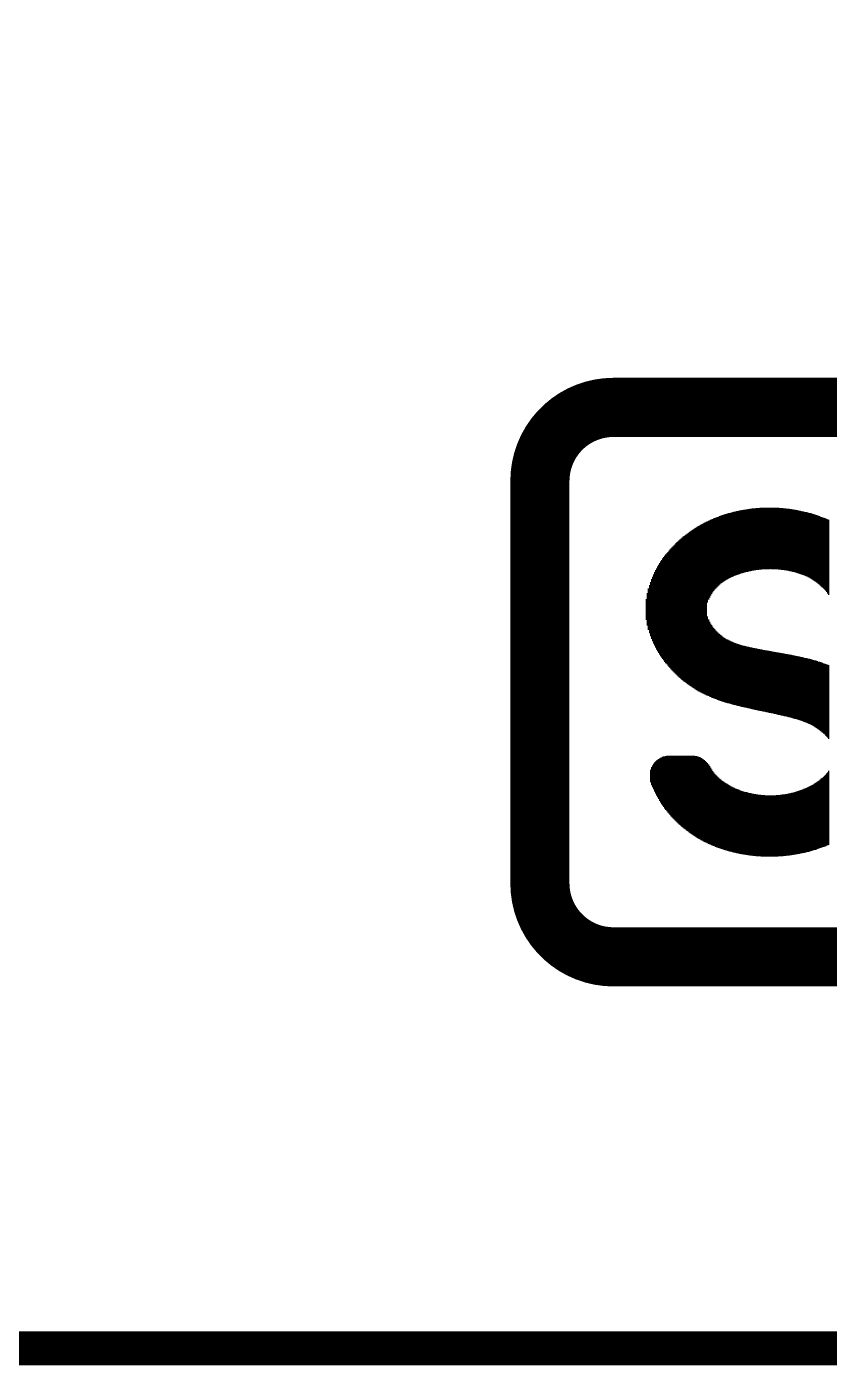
# Model space of a CAD drawing. Extents: x 4.9 to 38.9, y -1.1 to 21.9.
# Drawn here: x 22.545 to 23.495, y 2.162 to 3.745 of the extents above; entities that cross this region are included whole.
import ezdxf

# ---------------------------------------------------------------- set-up
doc = ezdxf.new("R2010")
doc.units = 0
doc.layers.get('0').update_dxf_attribs({"linetype": 'CONTINUOUS'})

msp = doc.modelspace()

# ---------------------------------------------------------------- linework, layer by layer
at = {"linetype": 'CONTINUOUS'}
for p, q in [((23.3668, 3.0867), (23.3668, 3.1668)), ((23.368, 3.0876), (23.368, 3.1672)), ((23.3692, 3.0885), (23.3692, 3.1676)), ((23.3704, 3.0894), (23.3704, 3.168)), ((23.3716, 3.0901), (23.3716, 3.1685)), ((23.3728, 3.0909), (23.3728, 3.1688)), ((23.374, 3.0916), (23.374, 3.1692)), ((23.3752, 3.0923), (23.3752, 3.1695)), ((23.3764, 3.093), (23.3764, 3.1699)), ((23.3776, 3.0936), (23.3776, 3.1702)), ((23.3788, 3.0942), (23.3788, 3.1706)), ((23.38, 3.0947), (23.38, 3.1709)), ((23.3812, 3.0953), (23.3812, 3.1712)), ((23.3824, 3.0958), (23.3824, 3.1715)), ((23.3836, 3.0963), (23.3836, 3.1718)), ((23.3848, 3.0968), (23.3848, 3.1721)), ((23.3861, 3.0972), (23.3861, 3.1723)), ((23.3873, 3.0977), (23.3873, 3.1726)), ((23.3885, 3.0981), (23.3885, 3.1728)), ((23.3897, 3.0985), (23.3897, 3.1731)), ((23.3909, 3.0989), (23.3909, 3.1734)), ((23.3921, 3.0992), (23.3921, 3.1736)), ((23.3933, 3.0996), (23.3933, 3.1738)), ((23.3945, 3.0999), (23.3945, 3.174)), ((23.3957, 3.1002), (23.3957, 3.1742)), ((23.3969, 3.1006), (23.3969, 3.1744)), ((23.3981, 3.1008), (23.3981, 3.1746)), ((23.3993, 3.1011), (23.3993, 3.1748)), ((23.4005, 3.1014), (23.4005, 3.1749)), ((23.4017, 3.1016), (23.4017, 3.1751)), ((23.4029, 3.1019), (23.4029, 3.1752)), ((23.4041, 3.1021), (23.4041, 3.1754)), ((23.4053, 3.1023), (23.4053, 3.1755)), ((23.4065, 3.1025), (23.4065, 3.1756)), ((23.4077, 3.1027), (23.4077, 3.1757)), ((23.4089, 3.1029), (23.4089, 3.1758)), ((23.4101, 3.103), (23.4101, 3.176)), ((23.4113, 3.1032), (23.4113, 3.1761)), ((23.4125, 3.1034), (23.4125, 3.1761)), ((23.4137, 3.1035), (23.4137, 3.1762)), ((23.4149, 3.1036), (23.4149, 3.1763)), ((23.4161, 3.1037), (23.4161, 3.1763)), ((23.4173, 3.1038), (23.4173, 3.1764)), ((23.4185, 3.1038), (23.4185, 3.1764)), ((23.4198, 3.1039), (23.4198, 3.1765)), ((23.421, 3.104), (23.421, 3.1765)), ((23.4222, 3.104), (23.4222, 3.1765)), ((23.4234, 3.104), (23.4234, 3.1765)), ((23.4246, 3.104), (23.4246, 3.1765)), ((23.4258, 3.1041), (23.4258, 3.1765)), ((23.427, 3.104), (23.427, 3.1765)), ((23.4282, 3.104), (23.4282, 3.1765)), ((23.4294, 3.104), (23.4294, 3.1764)), ((23.4306, 3.1039), (23.4306, 3.1764)), ((23.4318, 3.1039), (23.4318, 3.1764)), ((23.433, 3.1038), (23.433, 3.1763)), ((23.4342, 3.1037), (23.4342, 3.1762)), ((23.4354, 3.1036), (23.4354, 3.1762)), ((23.4366, 3.1035), (23.4366, 3.1761)), ((23.4378, 3.1034), (23.4378, 3.176)), ((23.439, 3.1032), (23.439, 3.1759)), ((23.4402, 3.1031), (23.4402, 3.1758)), ((23.4414, 3.1029), (23.4414, 3.1757)), ((23.4426, 3.1027), (23.4426, 3.1756)), ((23.4438, 3.1025), (23.4438, 3.1754)), ((23.445, 3.1023), (23.445, 3.1753)), ((23.4462, 3.1021), (23.4462, 3.1752)), ((23.4474, 3.1019), (23.4474, 3.175)), ((23.4486, 3.1016), (23.4486, 3.1748)), ((23.4498, 3.1014), (23.4498, 3.1747)), ((23.451, 3.1011), (23.451, 3.1745)), ((23.4522, 3.1008), (23.4522, 3.1743)), ((23.4535, 3.1005), (23.4535, 3.1741)), ((23.4547, 3.1002), (23.4547, 3.1739)), ((23.4559, 3.0999), (23.4559, 3.1737)), ((23.4571, 3.0996), (23.4571, 3.1735)), ((23.4583, 3.0992), (23.4583, 3.1733)), ((23.4595, 3.0988), (23.4595, 3.173)), ((23.4607, 3.0984), (23.4607, 3.1728)), ((23.4619, 3.098), (23.4619, 3.1725)), ((23.4631, 3.0976), (23.4631, 3.1722)), ((23.4643, 3.0971), (23.4643, 3.172)), ((23.4655, 3.0966), (23.4655, 3.1717)), ((23.4667, 3.0961), (23.4667, 3.1714)), ((23.4679, 3.0956), (23.4679, 3.1711)), ((23.4691, 3.095), (23.4691, 3.1708)), ((23.4703, 3.0944), (23.4703, 3.1705)), ((23.4715, 3.0938), (23.4715, 3.1702)), ((23.4727, 3.0931), (23.4727, 3.1699)), ((23.4739, 3.0925), (23.4739, 3.1695)), ((23.4751, 3.0917), (23.4751, 3.1691)), ((23.4763, 3.091), (23.4763, 3.1688)), ((23.4775, 3.0901), (23.4775, 3.1684)), ((23.4787, 3.0893), (23.4787, 3.168)), ((23.4799, 3.0884), (23.4799, 3.1676)), ((23.4811, 3.0875), (23.4811, 3.1672)), ((23.4823, 3.0866), (23.4823, 3.1668)), ((23.3355, 2.9626), (23.3355, 3.1516)), ((23.3367, 2.9618), (23.3367, 3.1523)), ((23.3379, 2.9611), (23.3379, 3.153)), ((23.3391, 2.9604), (23.3391, 3.1538)), ((23.3403, 2.9597), (23.3403, 3.1545)), ((23.3415, 2.9591), (23.3415, 3.1552)), ((23.3427, 2.9584), (23.3427, 3.1559)), ((23.3439, 2.9578), (23.3439, 3.1565)), ((23.3451, 2.9572), (23.3451, 3.1572)), ((23.3463, 2.9566), (23.3463, 3.1579)), ((23.3475, 2.956), (23.3475, 3.1585)), ((23.3487, 2.9554), (23.3487, 3.1591)), ((23.3499, 2.9548), (23.3499, 3.1597)), ((23.3511, 3.0642), (23.3511, 3.1603)), ((23.3524, 3.0678), (23.3524, 3.1609)), ((23.3536, 3.0705), (23.3536, 3.1614)), ((23.3548, 3.0727), (23.3548, 3.162)), ((23.356, 3.0747), (23.356, 3.1625)), ((23.3572, 3.0765), (23.3572, 3.163)), ((23.3584, 3.0781), (23.3584, 3.1636)), ((23.3596, 3.0796), (23.3596, 3.1641)), ((23.3608, 3.081), (23.3608, 3.1645)), ((23.362, 3.0823), (23.362, 3.165)), ((23.3632, 3.0835), (23.3632, 3.1655)), ((23.3644, 3.0846), (23.3644, 3.1659)), ((23.3656, 3.0857), (23.3656, 3.1664)), ((23.4835, 3.0856), (23.4835, 3.1664)), ((23.4847, 3.0845), (23.4847, 3.1659)), ((23.4859, 3.0835), (23.4859, 3.1655)), ((23.4871, 3.0823), (23.4871, 3.165)), ((23.4884, 3.0811), (23.4884, 3.1646)), ((23.4896, 3.0798), (23.4896, 3.1641)), ((23.4908, 3.0784), (23.4908, 3.1636)), ((23.492, 3.0769), (23.492, 3.1631)), ((23.4932, 3.0752), (23.4932, 3.1626)), ((23.4944, 3.0735), (23.4944, 3.1621)), ((23.315, 2.9783), (23.315, 3.1356)), ((23.3162, 2.9773), (23.3162, 3.1367)), ((23.3175, 2.9762), (23.3175, 3.1378)), ((23.3187, 2.9751), (23.3187, 3.1388)), ((23.3199, 2.974), (23.3199, 3.1399)), ((23.3211, 2.973), (23.3211, 3.1409)), ((23.3223, 2.972), (23.3223, 3.1419)), ((23.3235, 2.9711), (23.3235, 3.1429)), ((23.3247, 2.9701), (23.3247, 3.1439)), ((23.3259, 2.9692), (23.3259, 3.1448)), ((23.3271, 2.9683), (23.3271, 3.1457)), ((23.3283, 2.9674), (23.3283, 3.1466)), ((23.3295, 2.9665), (23.3295, 3.1475)), ((23.3307, 2.9657), (23.3307, 3.1483)), ((23.3319, 2.9649), (23.3319, 3.1491)), ((23.3331, 2.9641), (23.3331, 3.1499)), ((23.3343, 2.9633), (23.3343, 3.1507)), ((23.3006, 2.9944), (23.3006, 3.1196)), ((23.3018, 2.9928), (23.3018, 3.1211)), ((23.303, 2.9913), (23.303, 3.1226)), ((23.3042, 2.9899), (23.3042, 3.1241)), ((23.3054, 2.9884), (23.3054, 3.1255)), ((23.3066, 2.9871), (23.3066, 3.1269)), ((23.3078, 2.9857), (23.3078, 3.1282)), ((23.309, 2.9844), (23.309, 3.1295)), ((23.3102, 2.9831), (23.3102, 3.1308)), ((23.3114, 2.9819), (23.3114, 3.132)), ((23.3126, 2.9807), (23.3126, 3.1332)), ((23.3138, 2.9795), (23.3138, 3.1344)), ((23.291, 3.0089), (23.291, 3.1048)), ((23.2922, 3.0069), (23.2922, 3.1069)), ((23.2934, 3.0048), (23.2934, 3.109)), ((23.2946, 3.0029), (23.2946, 3.1109)), ((23.2958, 3.0011), (23.2958, 3.1128)), ((23.297, 2.9993), (23.297, 3.1146)), ((23.2982, 2.9976), (23.2982, 3.1163)), ((23.2994, 2.996), (23.2994, 3.1179)), ((23.2838, 3.0245), (23.2838, 3.0886)), ((23.285, 3.0214), (23.285, 3.092)), ((23.2862, 3.0185), (23.2862, 3.0948)), ((23.2874, 3.0159), (23.2874, 3.0977)), ((23.2886, 3.0134), (23.2886, 3.1002)), ((23.2898, 3.0111), (23.2898, 3.1026)), ((23.2801, 3.037), (23.2801, 3.0756)), ((23.2813, 3.032), (23.2813, 3.0808)), ((23.2825, 3.0281), (23.2825, 3.085)), ((23.2789, 3.0438), (23.2789, 3.0685)), ((23.3511, 2.9543), (23.3511, 3.0479)), ((23.3524, 2.9538), (23.3524, 3.0443)), ((23.3536, 2.9532), (23.3536, 3.0416)), ((23.3548, 2.9527), (23.3548, 3.0393)), ((23.356, 2.9522), (23.356, 3.0374)), ((23.3572, 2.9517), (23.3572, 3.0357)), ((23.3584, 2.9512), (23.3584, 3.0341)), ((23.3596, 2.9508), (23.3596, 3.0327)), ((23.3608, 2.9503), (23.3608, 3.0313)), ((23.362, 2.9499), (23.362, 3.0301)), ((23.3632, 2.9494), (23.3632, 3.0289)), ((23.3644, 2.949), (23.3644, 3.0278)), ((23.3656, 2.9486), (23.3656, 3.0268)), ((23.3668, 2.9482), (23.3668, 3.0258)), ((23.368, 2.9478), (23.368, 3.0248)), ((23.3692, 2.9474), (23.3692, 3.0239)), ((23.3704, 2.947), (23.3704, 3.0231)), ((23.3716, 2.9466), (23.3716, 3.0223)), ((23.3728, 2.9462), (23.3728, 3.0215)), ((23.374, 2.9459), (23.374, 3.0208)), ((23.3752, 2.9455), (23.3752, 3.0202)), ((23.3764, 2.9452), (23.3764, 3.0195)), ((23.3776, 2.9448), (23.3776, 3.0189)), ((23.3788, 2.9445), (23.3788, 3.0184)), ((23.38, 2.9441), (23.38, 3.0178)), ((23.3812, 2.9438), (23.3812, 3.0173)), ((23.3824, 2.9435), (23.3824, 3.0168)), ((23.3836, 2.9432), (23.3836, 3.0164)), ((23.3848, 2.9429), (23.3848, 3.016)), ((23.3861, 2.9426), (23.3861, 3.0155)), ((23.3873, 2.9423), (23.3873, 3.0151)), ((23.3885, 2.942), (23.3885, 3.0147)), ((23.3897, 2.9417), (23.3897, 3.0144)), ((23.3909, 2.9414), (23.3909, 3.014)), ((23.3921, 2.9411), (23.3921, 3.0137)), ((23.3933, 2.9408), (23.3933, 3.0133)), ((23.3945, 2.9405), (23.3945, 3.013)), ((23.3957, 2.9403), (23.3957, 3.0127)), ((23.3969, 2.94), (23.3969, 3.0124)), ((23.3981, 2.9397), (23.3981, 3.0121)), ((23.3993, 2.9394), (23.3993, 3.0118)), ((23.4005, 2.9392), (23.4005, 3.0115)), ((23.4017, 2.9389), (23.4017, 3.0113)), ((23.4029, 2.9386), (23.4029, 3.011)), ((23.4041, 2.9384), (23.4041, 3.0108)), ((23.4053, 2.9381), (23.4053, 3.0105)), ((23.4065, 2.9378), (23.4065, 3.0102)), ((23.4077, 2.9376), (23.4077, 3.01)), ((23.4089, 2.9373), (23.4089, 3.0098)), ((23.4101, 2.9371), (23.4101, 3.0095)), ((23.4113, 2.9368), (23.4113, 3.0093)), ((23.4125, 2.9366), (23.4125, 3.0091)), ((23.4137, 2.9363), (23.4137, 3.0088)), ((23.4149, 2.9361), (23.4149, 3.0086)), ((23.4161, 2.9358), (23.4161, 3.0084)), ((23.4173, 2.9355), (23.4173, 3.0082)), ((23.4185, 2.9353), (23.4185, 3.008)), ((23.4198, 2.935), (23.4198, 3.0077)), ((23.421, 2.9348), (23.421, 3.0075)), ((23.4222, 2.9345), (23.4222, 3.0073)), ((23.4234, 2.9343), (23.4234, 3.0071)), ((23.4246, 2.934), (23.4246, 3.0069)), ((23.4258, 2.9338), (23.4258, 3.0067)), ((23.427, 2.9335), (23.427, 3.0064)), ((23.4282, 2.9333), (23.4282, 3.0062)), ((23.4294, 2.933), (23.4294, 3.006)), ((23.4306, 2.9327), (23.4306, 3.0058)), ((23.4318, 2.9325), (23.4318, 3.0056)), ((23.433, 2.9322), (23.433, 3.0054)), ((23.4342, 2.932), (23.4342, 3.0052)), ((23.4354, 2.9317), (23.4354, 3.005)), ((23.4366, 2.9314), (23.4366, 3.0047)), ((23.4378, 2.9311), (23.4378, 3.0045)), ((23.439, 2.9309), (23.439, 3.0043)), ((23.4402, 2.9306), (23.4402, 3.0041)), ((23.4414, 2.9303), (23.4414, 3.0039)), ((23.4426, 2.93), (23.4426, 3.0037)), ((23.4438, 2.9298), (23.4438, 3.0034)), ((23.445, 2.9295), (23.445, 3.0032)), ((23.4462, 2.9292), (23.4462, 3.003)), ((23.4474, 2.9289), (23.4474, 3.0028)), ((23.4486, 2.9286), (23.4486, 3.0025)), ((23.4498, 2.9283), (23.4498, 3.0023)), ((23.451, 2.928), (23.451, 3.0021)), ((23.4522, 2.9276), (23.4522, 3.0018)), ((23.4535, 2.9273), (23.4535, 3.0016)), ((23.4547, 2.9269), (23.4547, 3.0014)), ((23.4559, 2.9266), (23.4559, 3.0011)), ((23.4571, 2.9263), (23.4571, 3.0009)), ((23.4583, 2.9259), (23.4583, 3.0006)), ((23.4595, 2.9255), (23.4595, 3.0004)), ((23.4607, 2.9251), (23.4607, 3.0001)), ((23.4619, 2.9247), (23.4619, 2.9998)), ((23.4631, 2.9243), (23.4631, 2.9996)), ((23.4643, 2.9239), (23.4643, 2.9993)), ((23.4655, 2.9234), (23.4655, 2.999)), ((23.4667, 2.9229), (23.4667, 2.9987)), ((23.4679, 2.9225), (23.4679, 2.9985)), ((23.4691, 2.922), (23.4691, 2.9982)), ((23.4703, 2.9214), (23.4703, 2.9979)), ((23.4715, 2.9209), (23.4715, 2.9976)), ((23.4727, 2.9203), (23.4727, 2.9972)), ((23.4739, 2.9197), (23.4739, 2.9969)), ((23.4751, 2.9191), (23.4751, 2.9966)), ((23.4763, 2.9184), (23.4763, 2.9963)), ((23.4775, 2.9178), (23.4775, 2.9959)), ((23.4787, 2.917), (23.4787, 2.9956)), ((23.4799, 2.9162), (23.4799, 2.9952)), ((23.4811, 2.9154), (23.4811, 2.9948)), ((23.4823, 2.9146), (23.4823, 2.9944)), ((23.4835, 2.9137), (23.4835, 2.9941)), ((23.4847, 2.9127), (23.4847, 2.9937)), ((23.4859, 2.9117), (23.4859, 2.9933)), ((23.4871, 2.9107), (23.4871, 2.9929)), ((23.4884, 2.9096), (23.4884, 2.9924)), ((23.4896, 2.9085), (23.4896, 2.992)), ((23.4908, 2.9072), (23.4908, 2.9916)), ((23.492, 2.9059), (23.492, 2.9911)), ((23.4932, 2.9045), (23.4932, 2.9907)), ((23.4944, 2.903), (23.4944, 2.9902)), ((23.2982, 2.8243), (23.2982, 2.8817)), ((23.2994, 2.8226), (23.2994, 2.8821)), ((23.3006, 2.8208), (23.3006, 2.8824)), ((23.3018, 2.8191), (23.3018, 2.8827)), ((23.303, 2.8176), (23.303, 2.8829)), ((23.3042, 2.8161), (23.3042, 2.8831)), ((23.3054, 2.8147), (23.3054, 2.8832)), ((23.3066, 2.8133), (23.3066, 2.8832)), ((23.3078, 2.8118), (23.3078, 2.8832)), ((23.309, 2.8105), (23.309, 2.8832)), ((23.3102, 2.8092), (23.3102, 2.8832)), ((23.3114, 2.808), (23.3114, 2.8832)), ((23.3126, 2.8068), (23.3126, 2.8832)), ((23.3138, 2.8056), (23.3138, 2.8832)), ((23.315, 2.8044), (23.315, 2.8832)), ((23.3162, 2.8033), (23.3162, 2.8832)), ((23.3175, 2.8022), (23.3175, 2.8832)), ((23.3187, 2.8012), (23.3187, 2.8832)), ((23.3199, 2.8001), (23.3199, 2.8832)), ((23.3211, 2.7991), (23.3211, 2.8832)), ((23.3223, 2.7981), (23.3223, 2.8832)), ((23.3235, 2.7971), (23.3235, 2.8832)), ((23.3247, 2.7962), (23.3247, 2.8832)), ((23.3259, 2.7952), (23.3259, 2.8832)), ((23.3271, 2.7943), (23.3271, 2.8832)), ((23.3283, 2.7934), (23.3283, 2.8832)), ((23.3295, 2.7925), (23.3295, 2.8832)), ((23.3307, 2.7917), (23.3307, 2.8832)), ((23.3319, 2.7908), (23.3319, 2.8832)), ((23.3331, 2.79), (23.3331, 2.8832)), ((23.3343, 2.7892), (23.3343, 2.8831)), ((23.3355, 2.7884), (23.3355, 2.883)), ((23.3367, 2.7877), (23.3367, 2.8828)), ((23.3379, 2.7869), (23.3379, 2.8826)), ((23.3391, 2.7862), (23.3391, 2.8822)), ((23.3403, 2.7854), (23.3403, 2.8818)), ((23.2838, 2.8517), (23.2838, 2.8665)), ((23.285, 2.8485), (23.285, 2.8695)), ((23.2862, 2.846), (23.2862, 2.8717)), ((23.2874, 2.8435), (23.2874, 2.8735)), ((23.2886, 2.8409), (23.2886, 2.875)), ((23.2898, 2.8384), (23.2898, 2.8763)), ((23.291, 2.8361), (23.291, 2.8774)), ((23.2922, 2.834), (23.2922, 2.8784)), ((23.2934, 2.832), (23.2934, 2.8792)), ((23.2946, 2.8299), (23.2946, 2.8799)), ((23.2958, 2.8278), (23.2958, 2.8806)), ((23.297, 2.826), (23.297, 2.8812)), ((23.3415, 2.7847), (23.3415, 2.8814)), ((23.3427, 2.7841), (23.3427, 2.8809)), ((23.3439, 2.7834), (23.3439, 2.8802)), ((23.3451, 2.7827), (23.3451, 2.8795)), ((23.3463, 2.7821), (23.3463, 2.8787)), ((23.3475, 2.7814), (23.3475, 2.8778)), ((23.3487, 2.7809), (23.3487, 2.8768)), ((23.3499, 2.7803), (23.3499, 2.8756)), ((23.3511, 2.7797), (23.3511, 2.8742)), ((23.3524, 2.7791), (23.3524, 2.8726)), ((23.3536, 2.7785), (23.3536, 2.8706)), ((23.3548, 2.778), (23.3548, 2.8687)), ((23.356, 2.7775), (23.356, 2.8667)), ((23.3572, 2.777), (23.3572, 2.8649)), ((23.3584, 2.7765), (23.3584, 2.8633)), ((23.3596, 2.776), (23.3596, 2.8618)), ((23.3608, 2.7755), (23.3608, 2.8605)), ((23.362, 2.7751), (23.362, 2.8592)), ((23.3632, 2.7746), (23.3632, 2.858)), ((23.3644, 2.7742), (23.3644, 2.8569)), ((23.3656, 2.7737), (23.3656, 2.8559)), ((23.3668, 2.7733), (23.3668, 2.8549)), ((23.368, 2.7729), (23.368, 2.854)), ((23.3692, 2.7725), (23.3692, 2.8531)), ((23.3704, 2.7721), (23.3704, 2.8522)), ((23.3716, 2.7718), (23.3716, 2.8514)), ((23.3728, 2.7714), (23.3728, 2.8506)), ((23.4787, 2.772), (23.4787, 2.8507)), ((23.4799, 2.7724), (23.4799, 2.8514)), ((23.4811, 2.7728), (23.4811, 2.8523)), ((23.4823, 2.7732), (23.4823, 2.8531)), ((23.4835, 2.7736), (23.4835, 2.854)), ((23.4847, 2.7741), (23.4847, 2.855)), ((23.4859, 2.7745), (23.4859, 2.856)), ((23.4871, 2.7749), (23.4871, 2.857)), ((23.4884, 2.7754), (23.4884, 2.8581)), ((23.4896, 2.7759), (23.4896, 2.8593)), ((23.4908, 2.7763), (23.4908, 2.8606)), ((23.492, 2.7768), (23.492, 2.862)), ((23.4932, 2.7773), (23.4932, 2.8634)), ((23.4944, 2.7779), (23.4944, 2.8651)), ((23.374, 2.771), (23.374, 2.8497)), ((23.3752, 2.7707), (23.3752, 2.849)), ((23.3764, 2.7704), (23.3764, 2.8483)), ((23.3776, 2.77), (23.3776, 2.8476)), ((23.3788, 2.7697), (23.3788, 2.8469)), ((23.38, 2.7694), (23.38, 2.8463)), ((23.3812, 2.7691), (23.3812, 2.8457)), ((23.3824, 2.7688), (23.3824, 2.8451)), ((23.3836, 2.7685), (23.3836, 2.8445)), ((23.3848, 2.7682), (23.3848, 2.844)), ((23.3861, 2.768), (23.3861, 2.8435)), ((23.3873, 2.7677), (23.3873, 2.843)), ((23.3885, 2.7675), (23.3885, 2.8426)), ((23.3897, 2.7672), (23.3897, 2.8421)), ((23.3909, 2.767), (23.3909, 2.8417)), ((23.3921, 2.7668), (23.3921, 2.8413)), ((23.3933, 2.7666), (23.3933, 2.8409)), ((23.3945, 2.7664), (23.3945, 2.8406)), ((23.3957, 2.7662), (23.3957, 2.8402)), ((23.3969, 2.766), (23.3969, 2.8399)), ((23.3981, 2.7658), (23.3981, 2.8396)), ((23.3993, 2.7656), (23.3993, 2.8393)), ((23.4005, 2.7655), (23.4005, 2.839)), ((23.4017, 2.7653), (23.4017, 2.8387)), ((23.4029, 2.7652), (23.4029, 2.8384)), ((23.4041, 2.765), (23.4041, 2.8382)), ((23.4053, 2.7649), (23.4053, 2.838)), ((23.4065, 2.7647), (23.4065, 2.8377)), ((23.4077, 2.7646), (23.4077, 2.8375)), ((23.4089, 2.7645), (23.4089, 2.8373)), ((23.4101, 2.7644), (23.4101, 2.8372)), ((23.4113, 2.7643), (23.4113, 2.837)), ((23.4125, 2.7642), (23.4125, 2.8368)), ((23.4137, 2.7642), (23.4137, 2.8367)), ((23.4149, 2.7641), (23.4149, 2.8366)), ((23.4161, 2.7641), (23.4161, 2.8364)), ((23.4173, 2.764), (23.4173, 2.8364)), ((23.4185, 2.764), (23.4185, 2.8363)), ((23.4198, 2.7639), (23.4198, 2.8362)), ((23.421, 2.7639), (23.421, 2.8361)), ((23.4222, 2.7639), (23.4222, 2.8361)), ((23.4234, 2.7639), (23.4234, 2.8361)), ((23.4246, 2.7639), (23.4246, 2.836)), ((23.4258, 2.7638), (23.4258, 2.836)), ((23.427, 2.7638), (23.427, 2.8361)), ((23.4282, 2.7639), (23.4282, 2.8361)), ((23.4294, 2.7639), (23.4294, 2.8361)), ((23.4306, 2.7639), (23.4306, 2.8362)), ((23.4318, 2.764), (23.4318, 2.8362)), ((23.433, 2.764), (23.433, 2.8363)), ((23.4342, 2.7641), (23.4342, 2.8364)), ((23.4354, 2.7642), (23.4354, 2.8365)), ((23.4366, 2.7642), (23.4366, 2.8366)), ((23.4378, 2.7643), (23.4378, 2.8367)), ((23.439, 2.7644), (23.439, 2.8369)), ((23.4402, 2.7645), (23.4402, 2.8371)), ((23.4414, 2.7646), (23.4414, 2.8372)), ((23.4426, 2.7647), (23.4426, 2.8374)), ((23.4438, 2.7649), (23.4438, 2.8376)), ((23.445, 2.765), (23.445, 2.8378)), ((23.4462, 2.7651), (23.4462, 2.8381)), ((23.4474, 2.7652), (23.4474, 2.8383)), ((23.4486, 2.7654), (23.4486, 2.8386)), ((23.4498, 2.7656), (23.4498, 2.8388)), ((23.451, 2.7658), (23.451, 2.8391)), ((23.4522, 2.7659), (23.4522, 2.8394)), ((23.4535, 2.7661), (23.4535, 2.8397)), ((23.4547, 2.7663), (23.4547, 2.8401)), ((23.4559, 2.7665), (23.4559, 2.8404)), ((23.4571, 2.7667), (23.4571, 2.8408)), ((23.4583, 2.767), (23.4583, 2.8412)), ((23.4595, 2.7672), (23.4595, 2.8416)), ((23.4607, 2.7674), (23.4607, 2.842)), ((23.4619, 2.7677), (23.4619, 2.8424)), ((23.4631, 2.7679), (23.4631, 2.8429)), ((23.4643, 2.7682), (23.4643, 2.8433)), ((23.4655, 2.7684), (23.4655, 2.8439)), ((23.4667, 2.7687), (23.4667, 2.8444)), ((23.4679, 2.769), (23.4679, 2.8449)), ((23.4691, 2.7693), (23.4691, 2.8454)), ((23.4703, 2.7696), (23.4703, 2.846)), ((23.4715, 2.7699), (23.4715, 2.8466)), ((23.4727, 2.7703), (23.4727, 2.8472)), ((23.4739, 2.7706), (23.4739, 2.8478)), ((23.4751, 2.771), (23.4751, 2.8485)), ((23.4763, 2.7713), (23.4763, 2.8492)), ((23.4775, 2.7717), (23.4775, 2.8499))]:
    msp.add_line(p, q, dxfattribs=at)
at = {"const_width": 0.04}
msp.add_lwpolyline([(13.5329, 5.4621), (30.8529, 5.4621, -0.414214), (30.9329, 5.3821), (30.9329, 2.2621, -0.414214), (30.8529, 2.1821), (13.5329, 2.1821, -0.414214), (13.4529, 2.2621), (13.4529, 5.3821, -0.414214)], format="xyb", close=True, dxfattribs=at)
at = {"linetype": 'CONTINUOUS', "const_width": 0.07}
for points in [[(23.2396, 3.2952, 0.414214), (23.1526, 3.2082, 0.414214)], [(23.1526, 2.7322, 0.414214), (23.2396, 2.6452, 0.414214)]]:
    msp.add_lwpolyline(points, format="xyb", dxfattribs=at)
for points in [[(23.2396, 3.2952), (24.2356, 3.2952)], [(23.1526, 2.7322), (23.1526, 3.2082)], [(23.2396, 2.6452), (24.2356, 2.6452)]]:
    msp.add_lwpolyline(points, dxfattribs=at)

doc.saveas('drawing.dxf')
